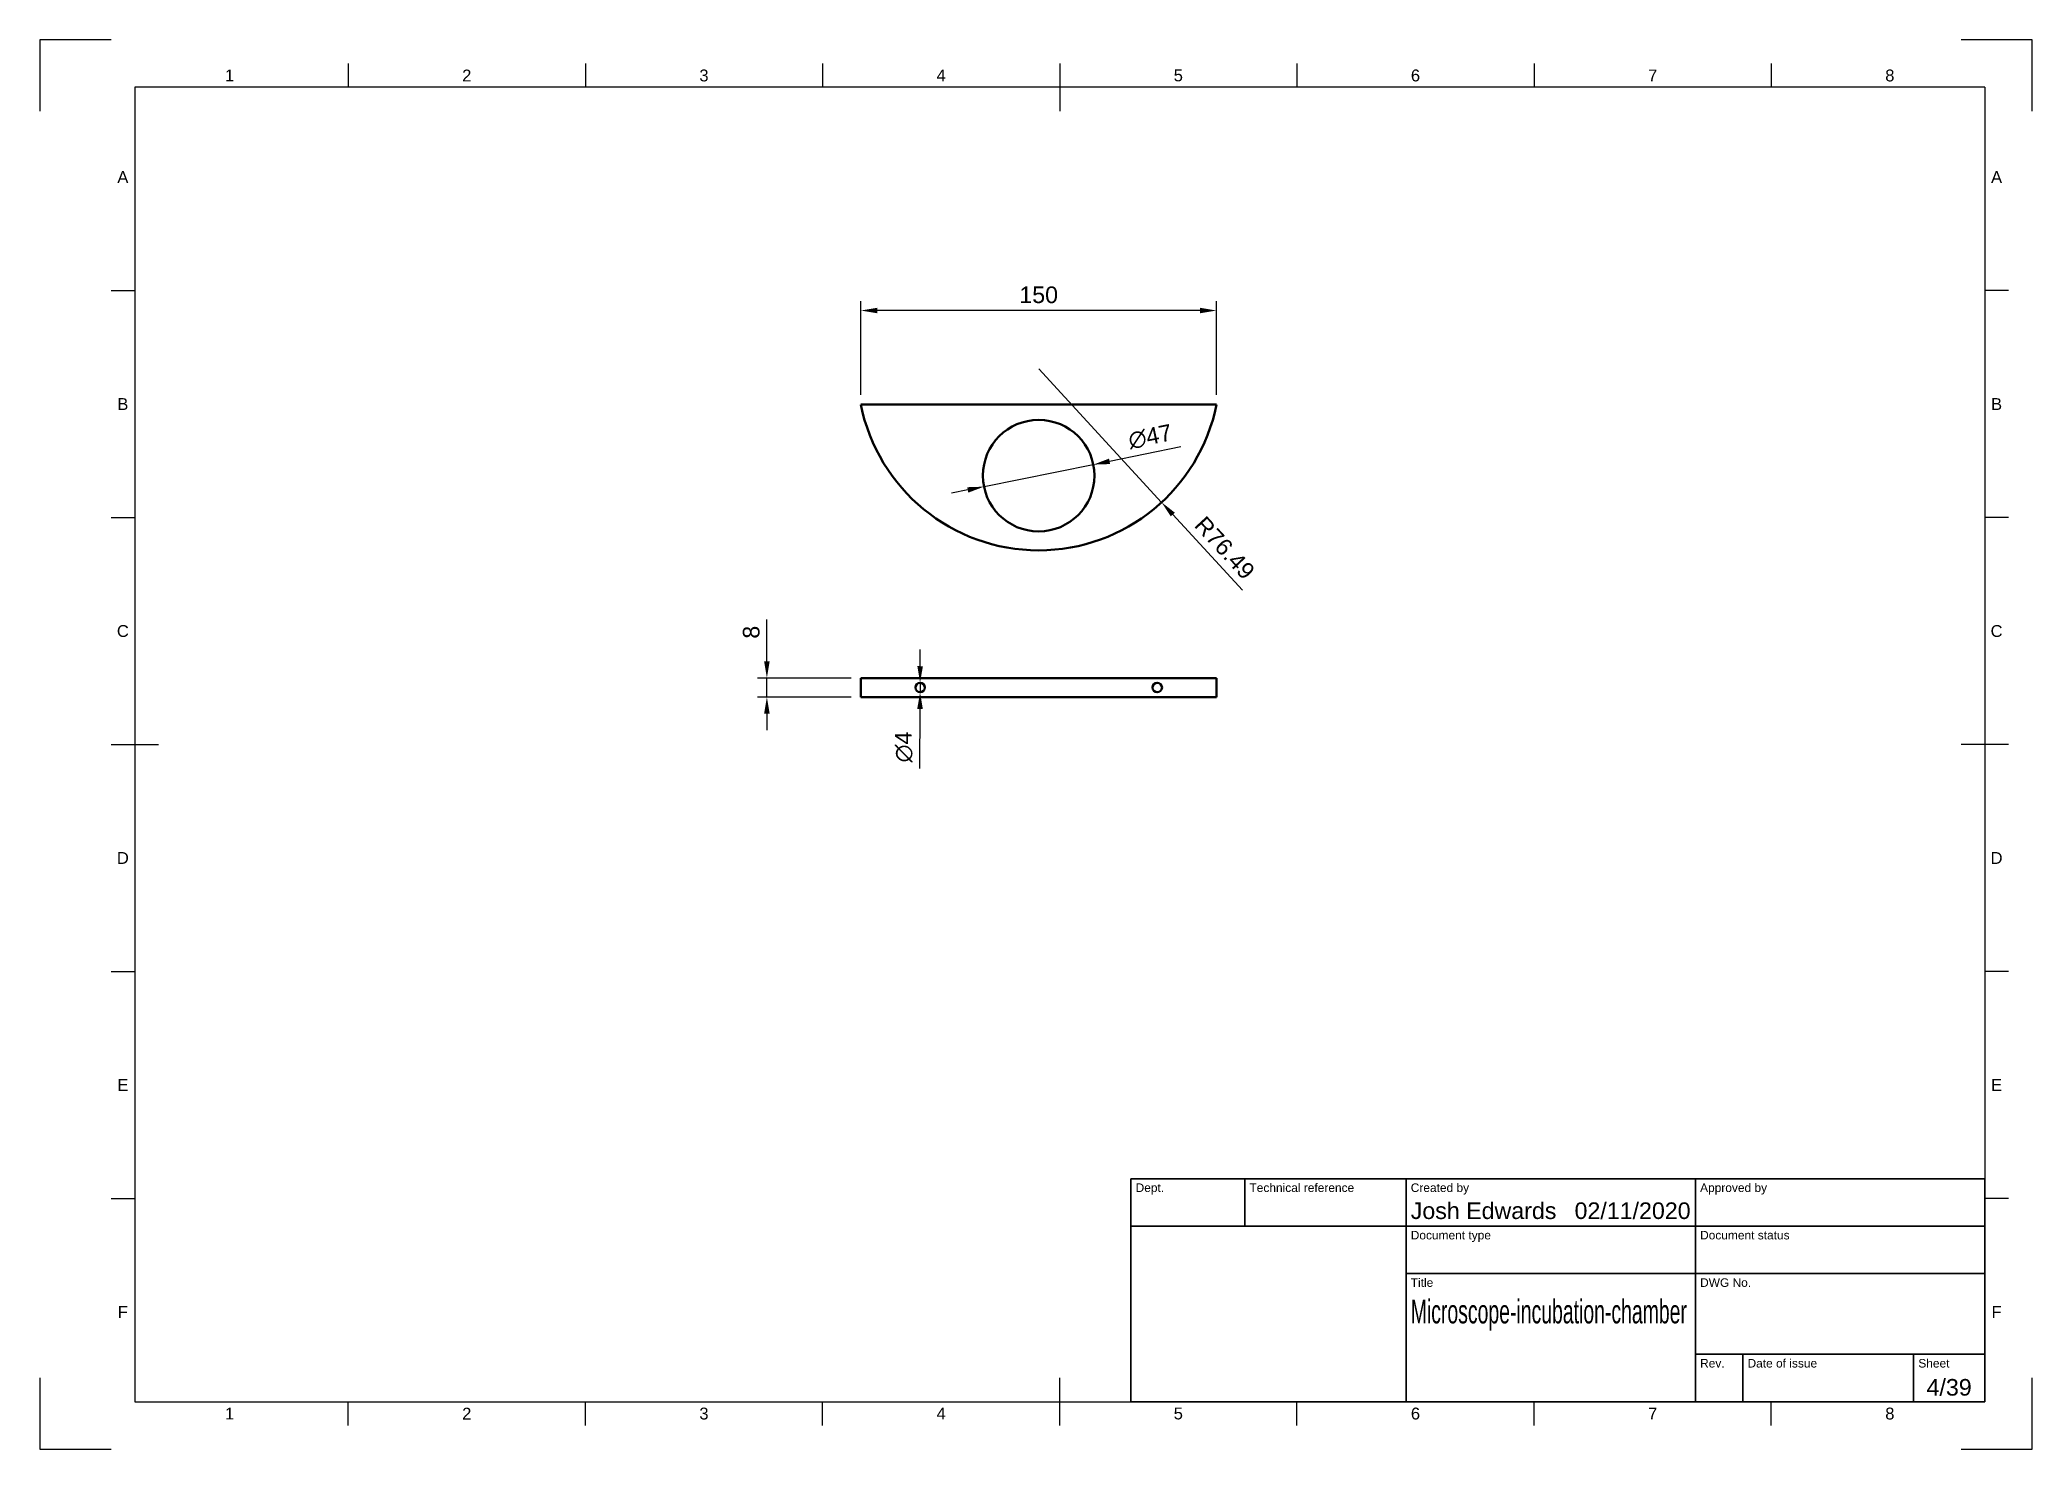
# Model space of a CAD drawing. Header units: millimetres. Extents: x 0 to 420, y 0 to 297.
import ezdxf
from ezdxf.enums import TextEntityAlignment as Align

# ---------------------------------------------------------------- set-up
doc = ezdxf.new("R2010")
doc.units = ezdxf.units.MM
doc.header["$LTSCALE"] = 0.75
for name, color, linetype, lineweight in [('Border', 7, 'Continuous', 25), ('Dimensions', 7, 'Continuous', 25), ('TitleBlock', 7, 'Continuous', 35), ('Visible', 7, 'Continuous', 50)]:
    doc.layers.add(name, color=color, linetype=linetype, lineweight=lineweight)
doc.styles.add('FusionTitle', font='')
doc.styles.get("Standard").update_dxf_attribs({"font": 'arial.ttf'})
doc.styles.get('FusionTitle').set_extended_font_data('Arial Unicode MS')
doc.dimstyles.new('ISO-25', dxfattribs={"dimtxt": 3.5, "dimasz": 3.5, "dimexe": 2, "dimexo": 2, "dimgap": 1.5, "dimtad": 1, "dimzin": 12, "dimdsep": 46, "dimtxsty": 'Standard', "dimcen": 0, "dimclrd": 256, "dimclre": 256, "dimclrt": 256, "dimazin": 3, "dimtp": 0.1, "dimtm": 0.1, "dimtfac": 0.714, "dimtmove": 0, "dimatfit": 3, "dimfxl": 1, "dimtzin": 12, "dimarcsym": 0})

# ---------------------------------------------------------------- blocks, each defined once
blk = doc.blocks.new('ISO_A3_SHEET')
at = {"layer": 'Border'}
for p, q in [((15, 297), (0, 297)), ((0, 297), (0, 282)), ((420, 297), (405, 297)), ((420, 282), (420, 297)), ((65, 292), (65, 287)), ((115, 292), (115, 287)), ((165, 292), (165, 287)), ((215, 292), (215, 282)), ((265, 292), (265, 287)), ((315, 292), (315, 287)), ((365, 292), (365, 287)), ((410, 287), (20, 287)), ((20, 287), (20, 10)), ((410, 287), (410, 10)), ((15, 244.16666), (20, 244.16666)), ((415, 244.16666), (410, 244.16666)), ((15, 196.33333), (20, 196.33333)), ((415, 196.33333), (410, 196.33333)), ((15, 148.5), (25, 148.5)), ((415, 148.5), (405, 148.5)), ((15, 100.66667), (20, 100.66667)), ((415, 100.66667), (410, 100.66667)), ((15, 52.83334), (20, 52.83334)), ((415, 52.83334), (410, 52.83334)), ((0, 15), (0, 0)), ((215, 5), (215, 15)), ((420, 0), (420, 15)), ((20, 10), (410, 10)), ((65, 5), (65, 10)), ((115, 5), (115, 10)), ((165, 5), (165, 10)), ((265, 5), (265, 10)), ((315, 5), (315, 10)), ((365, 5), (365, 10)), ((0, 0), (15, 0)), ((405, 0), (420, 0))]:
    blk.add_line(p, q, dxfattribs=at)
at = {"layer": 'Border', "style": 'FusionTitle'}
for s, p in [('1', (40, 289.5)), ('2', (90, 289.5)), ('3', (140, 289.5)), ('4', (190, 289.5)), ('5', (240, 289.5)), ('6', (290, 289.5)), ('7', (340, 289.5)), ('8', (390, 289.5)), ('A', (17.5, 268.08333)), ('A', (412.5, 268.08333)), ('B', (17.5, 220.25)), ('B', (412.5, 220.25)), ('C', (17.5, 172.41667)), ('C', (412.5, 172.41667)), ('D', (17.5, 124.58334)), ('D', (412.5, 124.58334)), ('E', (17.5, 76.75001)), ('E', (412.5, 76.75001)), ('F', (17.5, 28.91668)), ('F', (412.5, 28.91668)), ('1', (40, 7.5)), ('2', (90, 7.5)), ('3', (140, 7.5)), ('4', (190, 7.5)), ('5', (240, 7.5)), ('6', (290, 7.5)), ('7', (340, 7.5)), ('8', (390, 7.5))]:
    blk.add_text(s, height=2.5, dxfattribs=at).set_placement(p, align=Align.MIDDLE)
blk = doc.blocks.new('ISO_TITLEBLOCK')
at = {"layer": 'TitleBlock'}
for p, q in [((0, 47), (-180, 47)), ((-180, 47), (-180, 0)), ((-156, 37), (-156, 47)), ((-122, 0), (-122, 47)), ((-61, 0), (-61, 47)), ((0, 0), (0, 47)), ((-180, 37), (0, 37)), ((-122, 27), (0, 27)), ((-61, 10), (0, 10)), ((-51, 0), (-51, 10)), ((-15, 0), (-15, 10)), ((-180, 0), (0, 0))]:
    blk.add_line(p, q, dxfattribs=at)
at = {"layer": 'TitleBlock', "style": 'FusionTitle'}
for s, p in [('Dept.', (-179, 46)), ('Technical reference', (-155, 46)), ('Created by', (-121, 46)), ('Approved by', (-60, 46)), ('Document type', (-121, 36)), ('Document status', (-60, 36)), ('Title', (-121, 26)), ('DWG No.', (-60, 26)), ('Rev.', (-60, 9)), ('Date of issue', (-50, 9)), ('Sheet', (-14, 9))]:
    blk.add_text(s, height=1.8, dxfattribs=at).set_placement(p, align=Align.TOP_LEFT)
for tag, p, height in [('DEPT', (-179, 38.5), 3.5), ('TECHNICAL_REFERENCE', (-155, 38.5), 3.5), ('CREATED_BY', (-121, 38.5), 3.5), ('APPROVED_BY', (-60, 38.5), 3.5), ('DOCUMENT_TYPE', (-121, 28.5), 3.5), ('DOCUMENT_STATUS', (-60, 28.5), 3.5), ('TITLE_1', (-121, 16.5), 5), ('TITLE_2', (-121, 9), 5), ('TITLE_3', (-121, 1.5), 5), ('DATE_OF_ISSUE', (-50, 1.5), 3.5)]:
    blk.add_attdef(tag, p, '', height=height, dxfattribs=at)
for tag, p in [('CREATED_DATE', (-62, 38.5)), ('APPROVED_DATE', (-1, 38.5))]:
    blk.add_attdef(tag, text='', height=3.5, dxfattribs=at).set_placement(p, align=Align.RIGHT)
for tag, height, p in [('DRAWING_NUMBER', 5, (-30.5, 16.6)), ('REV', 3.5, (-56, 3.1)), ('SHEET', 3.5, (-7.5, 3.1))]:
    blk.add_attdef(tag, text='', height=height, dxfattribs=at).set_placement(p, align=Align.MIDDLE)
blk = doc.blocks.new('*D10')
at = {"layer": 'Defpoints', "color": 0, "transparency": 16777216}
for p in [(173.063192, 239.960608), (173.063192, 220.161618), (248.063192, 220.161618)]:
    blk.add_point(p, dxfattribs=at)
at = {"layer": 'Dimensions', "lineweight": -2, "transparency": 16777216}
for p, q in [((173.063192, 222.161618), (173.063192, 241.960608)), ((244.563192, 239.960608), (176.563192, 239.960608)), ((248.063192, 222.161618), (248.063192, 241.960608))]:
    blk.add_line(p, q, dxfattribs=at)
at = {"layer": 'Dimensions', "transparency": 16777216}
for points in [[(176.563192, 240.543941), (176.563192, 239.377274), (173.063192, 239.960608)], [(244.563192, 240.543941), (244.563192, 239.377274), (248.063192, 239.960608)]]:
    blk.add_solid(points, dxfattribs=at)
at = {"layer": 'Dimensions', "transparency": 16777216, "insert": (210.563192, 243.247613), "char_height": 3.5, "attachment_point": 5}
blk.add_mtext('150', dxfattribs=at)
blk = doc.blocks.new('*D11')
at = {"layer": 'Defpoints', "color": 0, "transparency": 16777216}
for p in [(153.264202, 162.508598), (173.063192, 162.508598), (173.063192, 158.508598)]:
    blk.add_point(p, dxfattribs=at)
at = {"layer": 'Dimensions', "lineweight": -2, "transparency": 16777216}
for p, q in [((153.264202, 166.008598), (153.264202, 174.814874)), ((171.063192, 162.508598), (151.264202, 162.508598)), ((153.264202, 158.508598), (153.264202, 162.508598)), ((171.063192, 158.508598), (151.264202, 158.508598)), ((153.264202, 155.008598), (153.264202, 151.508598))]:
    blk.add_line(p, q, dxfattribs=at)
at = {"layer": 'Dimensions', "transparency": 16777216}
for points in [[(152.680869, 166.008598), (153.847535, 166.008598), (153.264202, 162.508598)], [(152.680869, 155.008598), (153.847535, 155.008598), (153.264202, 158.508598)]]:
    blk.add_solid(points, dxfattribs=at)
at = {"layer": 'Dimensions', "transparency": 16777216, "insert": (149.977196, 172.161736), "char_height": 3.5, "attachment_point": 5, "rotation": 90}
blk.add_mtext('8', dxfattribs=at)
blk = doc.blocks.new('*D12')
at = {"layer": 'Defpoints', "color": 0, "transparency": 16777216}
for p in [(185.565706, 161.508595), (185.560677, 159.508601)]:
    blk.add_point(p, dxfattribs=at)
at = {"layer": 'Dimensions', "lineweight": -2, "transparency": 16777216}
for p, q in [((185.574507, 165.008584), (185.583309, 168.508573)), ((185.565706, 161.508595), (185.560677, 159.508601)), ((185.520222, 143.420658), (185.551876, 156.008612))]:
    blk.add_line(p, q, dxfattribs=at)
at = {"layer": 'Dimensions', "transparency": 16777216}
for points in [[(184.991176, 165.010051), (186.157839, 165.007117), (185.565706, 161.508595)], [(184.968545, 156.010079), (186.135208, 156.007146), (185.560677, 159.508601)]]:
    blk.add_solid(points, dxfattribs=at)
at = {"layer": 'Dimensions', "transparency": 16777216, "insert": (182.146769, 147.973152), "char_height": 3.5, "attachment_point": 5, "rotation": 89.85590099}
blk.add_mtext('∅4', dxfattribs=at)
blk = doc.blocks.new('*D13')
at = {"layer": 'Defpoints', "color": 0, "transparency": 16777216}
for p in [(222.081479, 207.483589), (199.044904, 202.839646)]:
    blk.add_point(p, dxfattribs=at)
at = {"layer": 'Dimensions', "lineweight": -2, "transparency": 16777216}
for p, q in [((240.531937, 211.203016), (225.512459, 208.17524)), ((199.044904, 202.839646), (222.081479, 207.483589)), ((195.613925, 202.147995), (192.182946, 201.456345))]:
    blk.add_line(p, q, dxfattribs=at)
at = {"layer": 'Dimensions', "transparency": 16777216}
for points in [[(225.397184, 208.74707), (225.627734, 207.60341), (222.081479, 207.483589)], [(195.49865, 202.719825), (195.7292, 201.576166), (199.044904, 202.839646)]]:
    blk.add_solid(points, dxfattribs=at)
at = {"layer": 'Dimensions', "transparency": 16777216, "insert": (234.068784, 213.353093), "char_height": 3.5, "attachment_point": 5, "rotation": 11.39752199}
blk.add_mtext('∅47', dxfattribs=at)
blk = doc.blocks.new('*D14')
at = {"layer": 'Defpoints', "color": 0, "transparency": 16777216}
for p in [(210.563192, 227.661618), (236.474245, 199.53481)]:
    blk.add_point(p, dxfattribs=at)
at = {"layer": 'Dimensions', "lineweight": -2, "transparency": 16777216}
for p, q in [((210.563192, 227.661618), (236.474245, 199.53481)), ((253.526294, 181.024575), (238.845647, 196.96062))]:
    blk.add_line(p, q, dxfattribs=at)
at = {"layer": 'Dimensions', "transparency": 16777216}
blk.add_solid([(239.274679, 197.355854), (238.416615, 196.565386), (236.474245, 199.53481)], dxfattribs=at)
at = {"layer": 'Dimensions', "transparency": 16777216, "insert": (249.789207, 189.932591), "char_height": 3.5, "attachment_point": 5, "rotation": 312.6519478}
blk.add_mtext('R76.49', dxfattribs=at)

msp = doc.modelspace()

# ---------------------------------------------------------------- linework, layer by layer
at = {"layer": 'Visible', "extrusion": (0, 1, 0)}
msp.add_line((248.063192, 220.161618, 2), (173.063192, 220.161618, 2), dxfattribs=at)
at = {"layer": 'Visible'}
for p, q in [((173.063192, 162.508598, 15.371323), (248.063192, 162.508598, 15.371323)), ((173.063192, 158.508598, 15.371323), (173.063192, 162.508598, 15.371323)), ((248.063192, 162.508598, 15.371323), (248.063192, 158.508598, 15.371323)), ((248.063192, 158.508598, 15.371323), (173.063192, 158.508598, 15.371323))]:
    msp.add_line(p, q, dxfattribs=at)
at = {"layer": 'Visible', "extrusion": (1e-16, 0, -1)}
msp.add_circle((-210.563192, 205.161618, -2), 11.75, dxfattribs=at)
at = {"layer": 'Visible', "extrusion": (-4e-16, 0, -1)}
for centre in [(-185.563192, 160.508598, -15.371323), (-235.563192, 160.508598, -15.371323)]:
    msp.add_circle(centre, 1, dxfattribs=at)
at = {"layer": 'Visible', "extrusion": (1e-16, 0, -1)}
msp.add_arc((-210.563192, 227.661618, -2), 38.242646, 191.309932, 348.690068, dxfattribs=at)

# ---------------------------------------------------------------- block references
at = {"layer": 'Border'}
msp.add_blockref('ISO_A3_SHEET', (0, 0), dxfattribs=at)
at = {"layer": 'TitleBlock'}
ref = msp.add_blockref('ISO_TITLEBLOCK', (410, 10), dxfattribs=at)
ref.add_attrib('CREATED_DATE', '02/11/2020', dxfattribs={"height": 3.5, "style": 'FusionTitle'}).set_placement((348, 48.5), align=Align.RIGHT)
ref.add_attrib('SHEET', '4/39', dxfattribs={"height": 3.5, "style": 'FusionTitle'}).set_placement((402.5, 13.1), align=Align.MIDDLE)
ref.add_attrib('TITLE_1', 'Microscope-incubation-chamber', (289, 26.5), dxfattribs={"height": 5, "style": 'FusionTitle', "width": 0.585891})
ref.add_attrib('CREATED_BY', 'Josh Edwards', (289, 48.5), dxfattribs={"height": 3.5, "style": 'FusionTitle'})

# ---------------------------------------------------------------- dimensions: what is measured, and where the dimension line sits
at = {"layer": 'Dimensions'}
for p1, p2, distance, picture, middle in [((248.063192, 220.161618), (173.063192, 220.161618), -19.79899, '*D10', (210.563192, 243.247613)), ((173.063192, 158.508598), (173.063192, 162.508598), 19.79899, '*D11', (149.977196, 172.161736))]:
    dim = msp.add_aligned_dim(p1=p1, p2=p2, distance=distance, dimstyle='ISO-25', override={"dimlfac": 2, "dimclrd": 256, "dimclre": 256}, dxfattribs=at)
    dim.commit()
    dim.dimension.update_dxf_attribs({"geometry": picture, "text_midpoint": middle})
dim = msp.add_radius_dim(center=(210.563192, 227.661618), mpoint=(236.474245, 199.53481), dimstyle='ISO-25', override={"dimlfac": 2, "dimse1": 1, "dimclrd": 256, "dimclre": 256}, dxfattribs=at)
dim.commit()
dim.dimension.update_dxf_attribs({"geometry": '*D14', "text_midpoint": (247.371671, 187.705502), "dimtype": 164})
for p1, p2, picture, middle in [((199.044904, 202.839646), (222.081479, 207.483589), '*D13', (234.737687, 210.034953)), ((185.565706, 161.508595), (185.560677, 159.508601), '*D12', (185.531649, 147.964641))]:
    dim = msp.add_diameter_dim_2p(p1=p1, p2=p2, dimstyle='ISO-25', override={"dimlfac": 2, "dimclrd": 256, "dimclre": 256}, dxfattribs=at)
    dim.commit()
    dim.dimension.update_dxf_attribs({"geometry": picture, "text_midpoint": middle, "dimtype": 163})

doc.saveas('drawing.dxf')
